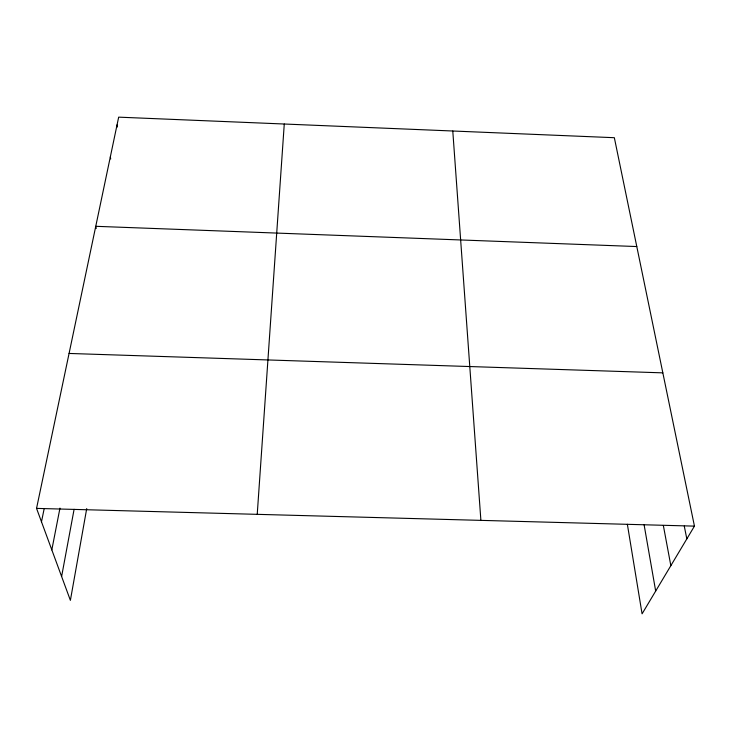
<?xml version="1.0" encoding="UTF-8"?>
<svg xmlns="http://www.w3.org/2000/svg" width="731" height="731" viewBox="0 0 731 731"><rect width="100%" height="100%" fill="white"/><g stroke="black" fill="none" stroke-linecap="round" stroke-linejoin="round"><path stroke-width="1.1" d="M257.23 514.341L284.268 124.023M86.715 508.602L70.386 600.343L36.55 508.392L118.669 117.152L614.342 137.702L694.45 526.128L642.074 613.848L627.362 524.273M61.614 576.512L74.105 509.297M51.819 549.895L59.969 508.118M41.484 521.797L44.143 508.831M36.55 508.392L694.45 526.128M69.07 353.448L662.843 372.856M636.783 246.548L95.761 226.308L96.209 228.529M684.271 526.092L686.829 538.884M663.346 525.488L670.848 565.657M644.084 524.675L655.68 591.059M110.335 156.873L110.701 158.974M117.051 124.891L117.389 127.002M452.781 131.004L480.888 520.371"/></g></svg>
